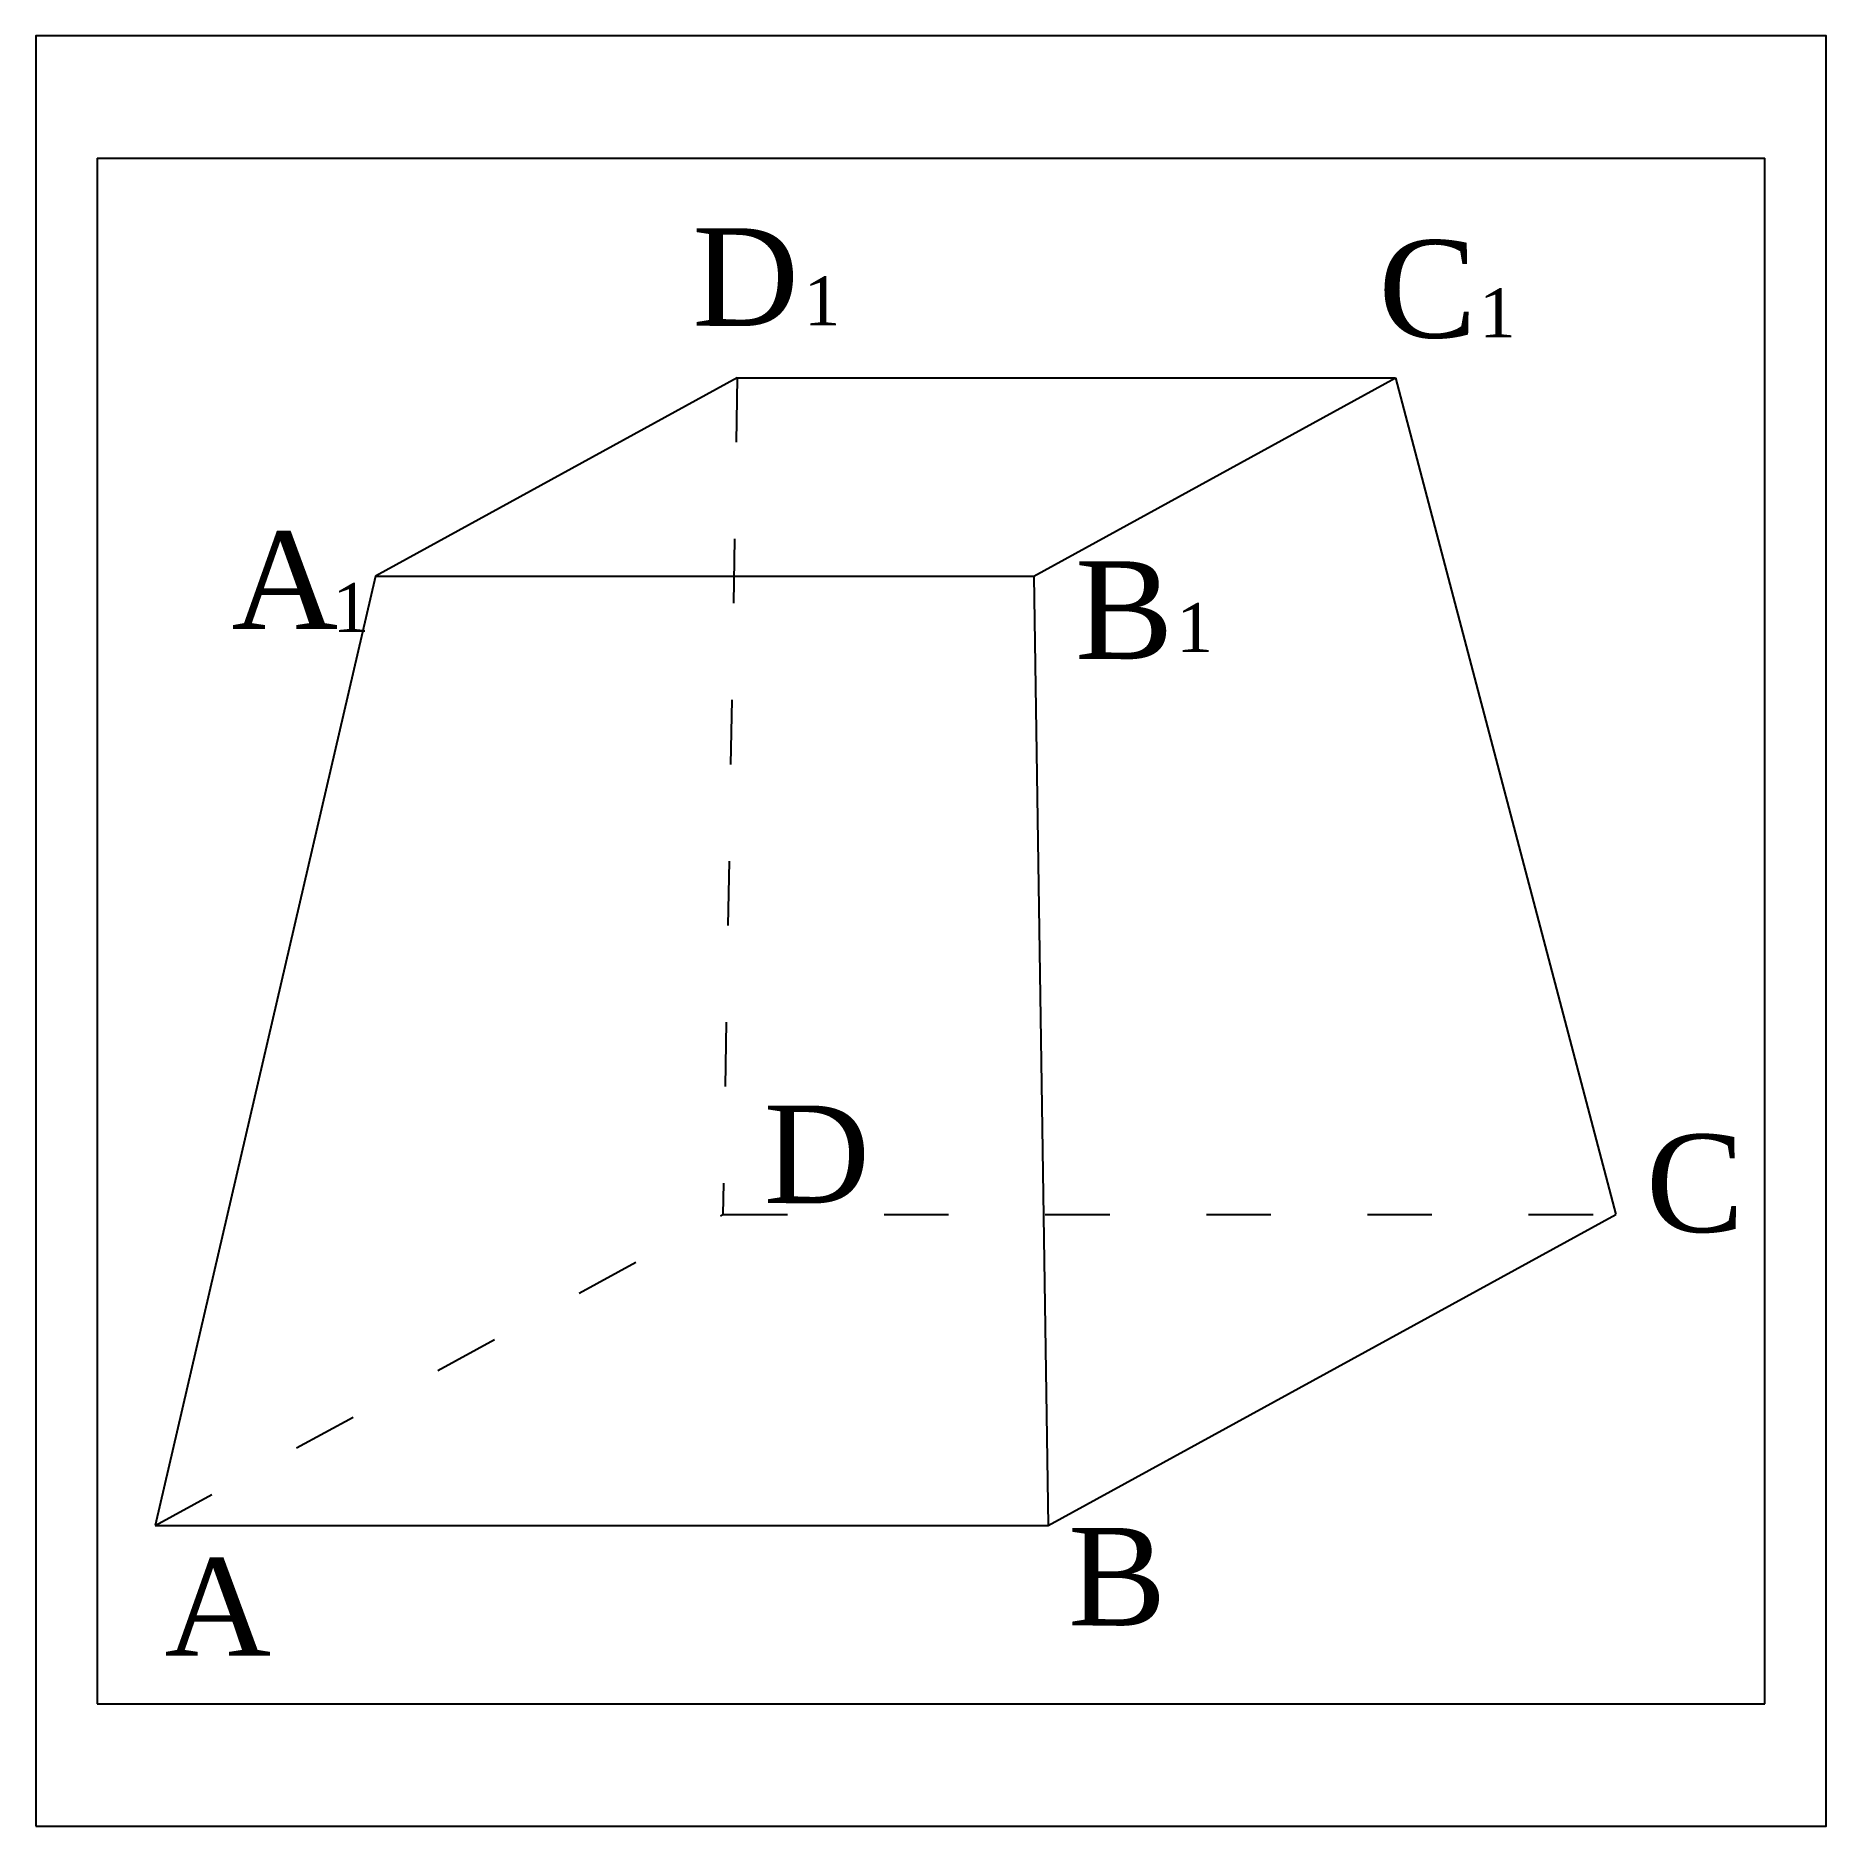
# Model space of a CAD drawing. Header units: millimetres. Extents: x 0 to 1000, y 0 to 1000.
import ezdxf

# ---------------------------------------------------------------- set-up
doc = ezdxf.new("R2010")
doc.units = ezdxf.units.MM
doc.linetypes.add('ACAD_ISO03W100', pattern=[30, 12, -18])
doc.layers.get('0').update_dxf_attribs({"color": 2})
doc.layers.add('1', color=1, linetype='Continuous')
doc.layers.add('3', color=7, linetype='Continuous')

msp = doc.modelspace()

# ---------------------------------------------------------------- linework, layer by layer
at = {"color": 2}
msp.add_lwpolyline([(0, 0), (1000, 0), (1000, 1000), (0, 1000)], close=True, dxfattribs=at)
at = {"layer": '1', "color": 1}
for p, q in [((34.2, 931.6), (34.2, 68.4)), ((34.2, 931.6), (965.8, 931.6)), ((965.8, 68.4), (965.8, 931.6)), ((34.2, 68.4), (965.8, 68.4))]:
    msp.add_line(p, q, dxfattribs=at)
at = {"layer": '3'}
for p, q in [((391.8, 809), (189.7, 698.2)), ((391.8, 809), (759.5, 809)), ((557.4, 698.2), (759.5, 809)), ((759.5, 809), (882.5, 341.7)), ((189.7, 698.2), (66.7, 168)), ((189.7, 698.2), (557.4, 698.2)), ((557.4, 698.2), (565.5, 168)), ((565.5, 168), (882.5, 341.7)), ((66.7, 168), (565.5, 168))]:
    msp.add_line(p, q, dxfattribs=at)
at = {"layer": '3', "linetype": 'ACAD_ISO03W100', "ltscale": 3}
for p, q in [((391.8, 809), (383.8, 341.7)), ((66.7, 168), (383.8, 341.7)), ((383.8, 341.7), (882.5, 341.7))]:
    msp.add_line(p, q, dxfattribs=at)

# ---------------------------------------------------------------- texts
at = {"layer": '3', "attachment_point": 1}
for s, insert, char_height, width in [('{\\f@Batang|b0|i0|c0|p18;D}', (366.8, 892.5), 54.488, 246.513), ('{\\f@Batang|b0|i0|c0|p18;C}', (749.9, 885.9), 54.488, 246.513), ('{\\f@Batang|b0|i0|c0|p18;1}', (428.9, 865.6), 27.244, 123.257), ('{\\f@Batang|b0|i0|c0|p18;1}', (806.1, 858.9), 27.244, 123.257), ('{\\f@Batang|b0|i0|c0|p18;A}', (109.4, 723.2), 54.488, 246.513), ('{\\f@Batang|b0|i0|c0|p18;B}', (580.5, 706.5), 54.488, 246.513), ('{\\f@Batang|b0|i0|c0|p18;1}', (165.7, 694.3), 27.244, 123.257), ('{\\f@Batang|b0|i0|c0|p18;1}', (637, 683.1), 27.244, 123.257), ('{\\f@Batang|b0|i0|c0|p18;D}', (406.5, 402.5), 54.488, 246.513), ('{\\f@Batang|b0|i0|c0|p18;C}', (899.3, 386.4), 54.488, 46.581), ('{\\f@Batang|b0|i0|c0|p18;B}', (576.5, 166.6), 54.488, 246.513), ('{\\f@Batang|b0|i0|c0|p18;A}', (71.9, 149.7), 54.488, 246.513)]:
    msp.add_mtext(s, dxfattribs=dict(at, insert=insert, char_height=char_height, width=width))

doc.saveas('drawing.dxf')
